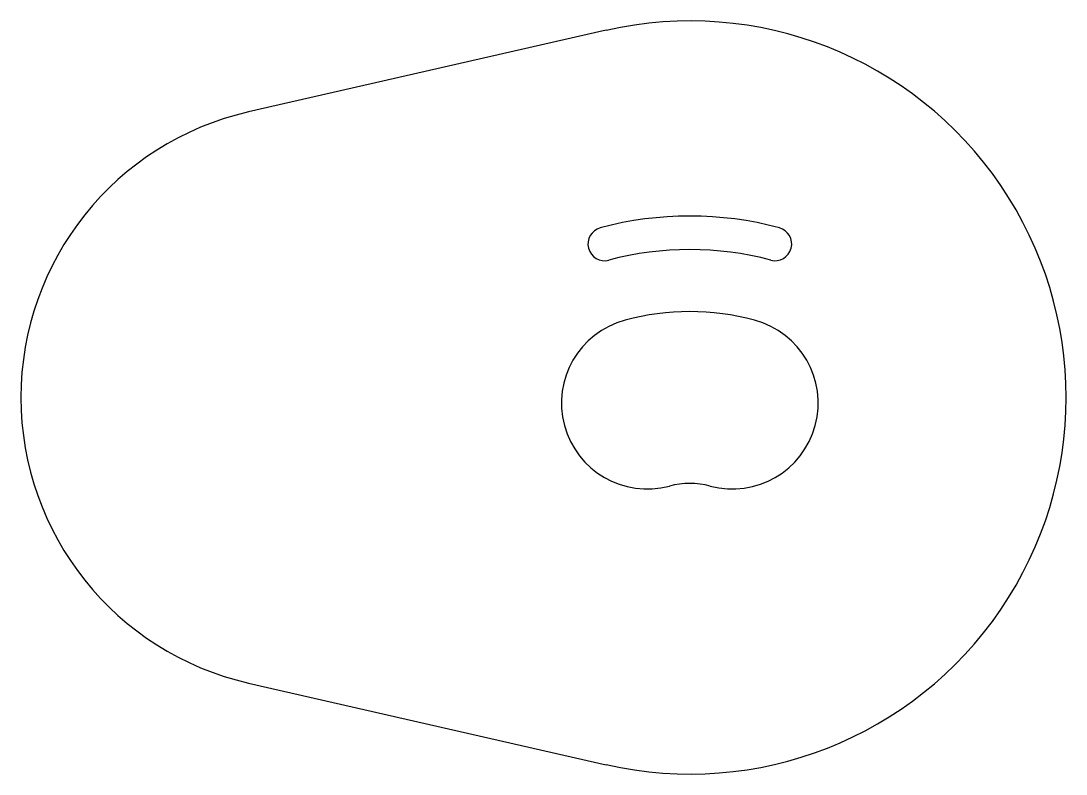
# Model space of a CAD drawing. Extents: x -22.2 to 57.1, y -28.6 to 28.6.
import ezdxf

# ---------------------------------------------------------------- set-up
doc = ezdxf.new("R2010")
doc.units = 0
doc.layers.get('0').update_dxf_attribs({"linetype": 'CONTINUOUS'})

msp = doc.modelspace()

# ---------------------------------------------------------------- linework, layer by layer
at = {"color": 7, "linetype": 'CONTINUOUS'}
for p, q in [((22.225, 27.861), (-4.939, 21.669)), ((-4.939, -21.669), (22.225, -27.861))]:
    msp.add_line(p, q, dxfattribs=at)
for centre, radius, start, end in [((28.575, 0), 28.575, 257.16041, 102.83959), ((0, 0), 22.225, 102.83959, 257.16041), ((28.575, -12.5), 26.27, 75, 105), ((22.105, 11.648), 1.27, 105, 285), ((35.045, 11.648), 1.27, 255, 75), ((28.575, -12.5), 23.73, 75, 105), ((28.575, -12.5), 19.015, 75, 105), ((25.34, -0.426), 6.515, 105, 285), ((31.81, -0.426), 6.515, 255, 75), ((28.575, -12.5), 5.985, 75, 105)]:
    msp.add_arc(centre, radius, start, end, dxfattribs=at)

doc.saveas('drawing.dxf')
